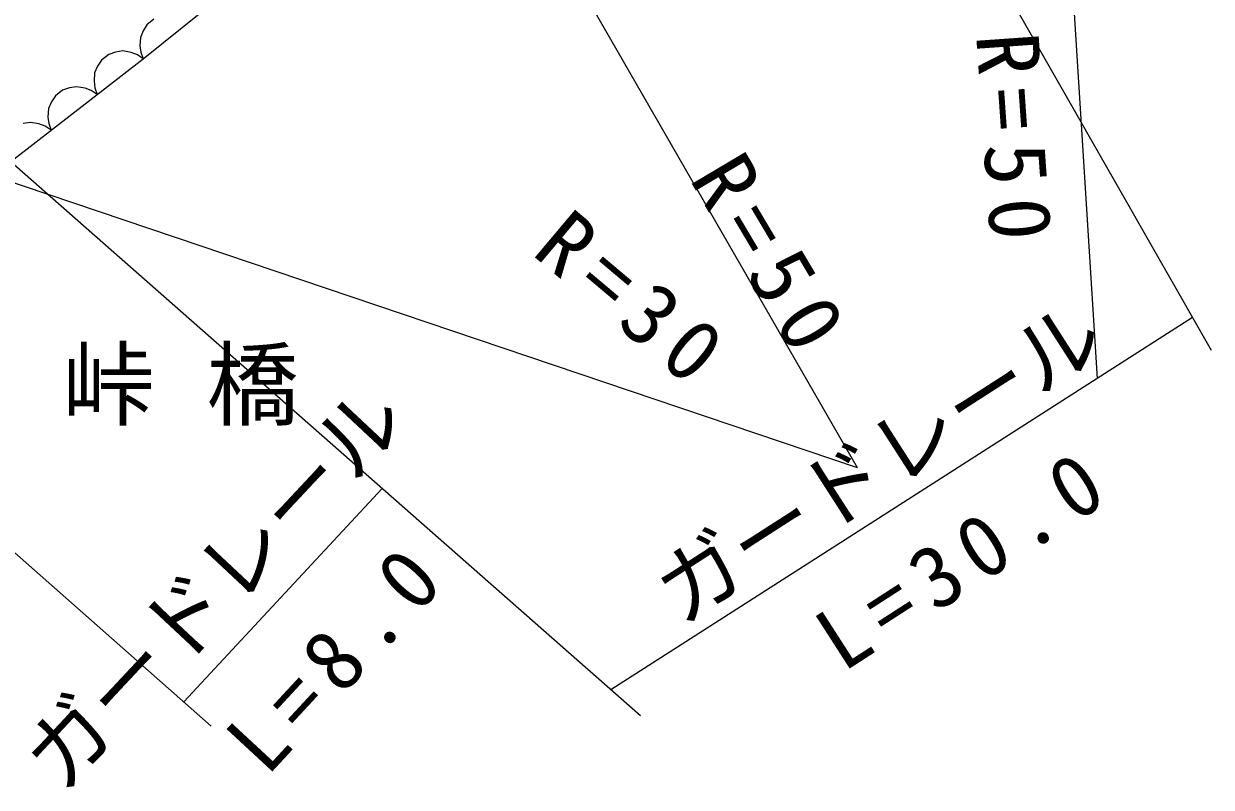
# Model space of a CAD drawing. Units: millimetres, scale not verified. Extents: x -625 to 700834, y -625 to 365006.
# Drawn here: x 548959 to 581075, y 259965 to 280610 of the extents above; entities that cross this region are included whole.
import ezdxf
from ezdxf.enums import TextEntityAlignment as Align

# ---------------------------------------------------------------- set-up
doc = ezdxf.new("R2010")
doc.units = ezdxf.units.MM
doc.header["$LTSCALE"] = 1000
doc.linetypes.add('LONG_DASHED_DOTTED', pattern=[15.25, 12, -1.5, 0.25, -1.5])
doc.layers.add('S-SUV', color=7, linetype='Continuous', lineweight=13)
doc.styles.add('ＭＳ ゴシック', font='')
doc.styles.get('ＭＳ ゴシック').set_extended_font_data('MS Gothic')

msp = doc.modelspace()

# ---------------------------------------------------------------- linework, layer by layer
at = {"layer": 'S-SUV'}
for p, q in [((576090, 301129), (577986, 271018)), ((566435, 297407), (581075, 271787)), ((556388, 294849), (571495, 268611)), ((552191, 279660), (559446, 285527)), ((552479, 280733), (552291, 280581)), ((552186, 280421), (552112, 280241)), ((552291, 280581), (552186, 280421)), ((552112, 280241), (552101, 280013)), ((551258, 279776), (551065, 279626)), ((551441, 279843), (551258, 279776)), ((551636, 279874), (551441, 279843)), ((551864, 279831), (551636, 279874)), ((552033, 279768), (551864, 279831)), ((552191, 279660), (552033, 279768)), ((552101, 280013), (552127, 279839)), ((552127, 279839), (552191, 279660)), ((543459, 272898), (552191, 279660)), ((550955, 279466), (550875, 279285)), ((551065, 279626), (550955, 279466)), ((550875, 279285), (550860, 279054)), ((546220, 278984), (565639, 261904)), ((550011, 278810), (549818, 278660)), ((550194, 278877), (550011, 278810)), ((550389, 278908), (550194, 278877)), ((550617, 278865), (550389, 278908)), ((550786, 278802), (550617, 278865)), ((550944, 278694), (550786, 278802)), ((550860, 279054), (550883, 278876)), ((550883, 278876), (550944, 278694)), ((549707, 278500), (549628, 278319)), ((549818, 278660), (549707, 278500)), ((542536, 278387), (571495, 268611)), ((549628, 278319), (549613, 278088)), ((549141, 277942), (548946, 277911)), ((549369, 277899), (549141, 277942)), ((549538, 277836), (549369, 277899)), ((549696, 277728), (549538, 277836)), ((549613, 278088), (549635, 277910)), ((549635, 277910), (549696, 277728)), ((564839, 262608), (580567, 272676)), ((543930, 270520), (554031, 261619)), ((553291, 262271), (558655, 268047))]:
    msp.add_line(p, q, dxfattribs=at)
at = {"layer": 'S-SUV', "linetype": 'LONG_DASHED_DOTTED'}
msp.add_arc((570402, 268999), 29405, 118.4632, 161.3813, dxfattribs=at)

# ---------------------------------------------------------------- texts
at = {"layer": 'S-SUV', "style": 'ＭＳ ゴシック'}
for rotation, p in [(32.7, (567004, 263909)), (46.9, (550376, 259437))]:
    msp.add_text('ガードレール', height=1686, rotation=rotation, dxfattribs=at).set_placement(p, align=Align.BOTTOM_LEFT)
at = {"layer": 'S-SUV', "char_height": 1686, "attachment_point": 7, "style": 'ＭＳ ゴシック'}
for s, insert, rotation in [('\\T1.3;R=50', (574688, 280308), 274), ('\\T1.3;R=50', (566921, 276406), 300.7), ('\\T1.3;R=30', (562643, 274374), 319.9), ('\\T1.3;L=30.0', (571120, 263030), 32.8), ('\\T1.3;L=8.0', (555548, 260207), 47.2)]:
    msp.add_mtext(s, dxfattribs=dict(at, insert=insert, rotation=rotation))
at = {"layer": 'S-SUV', "insert": (546097, 269742), "char_height": 1833, "attachment_point": 7, "style": 'ＭＳ ゴシック'}
msp.add_mtext('\\T1.56;大峠橋', dxfattribs=at)

doc.saveas('drawing.dxf')
